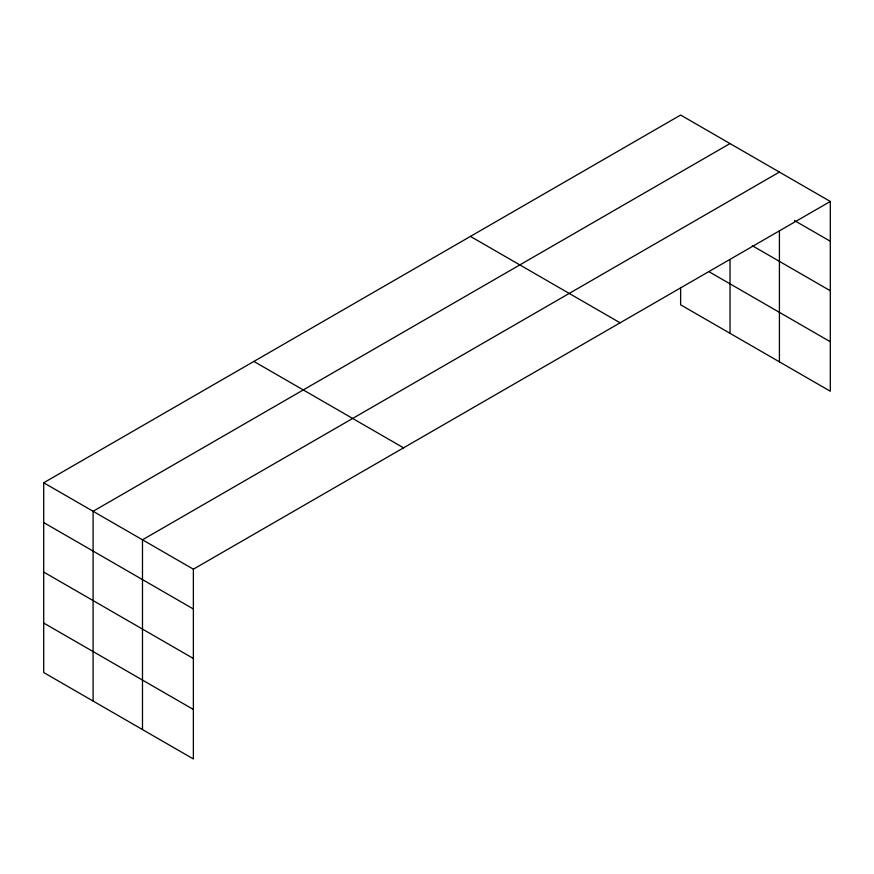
<?xml version="1.0" encoding="UTF-8"?>
<svg xmlns="http://www.w3.org/2000/svg" width="874" height="874" viewBox="0 0 874 874"><rect width="100%" height="100%" fill="white"/><g stroke="black" fill="none" stroke-linecap="round" stroke-linejoin="round"><path stroke-width="1.31" d="M779.411 230.594L779.411 361.847M680.628 287.426L680.628 304.808L830.3 391.224L830.3 201.468L680.628 115.051L43.7 482.776L43.7 672.532L193.373 758.949L193.373 569.192L43.7 482.776M730.019 143.565L93.092 511.29L93.092 701.057M779.411 172.08L142.484 539.804L142.484 729.572M193.373 569.192L830.3 201.468M794.444 220.554L830.3 241.257M752.361 245.747L830.3 290.747M708.847 271.617L830.3 341.734M470.441 236.395L620.114 322.812M253.886 361.421L403.559 447.838M43.7 522.565L193.373 608.981M43.7 572.055L193.373 658.472M43.7 623.042L193.373 709.459M730.019 259.687L730.019 333.333"/></g></svg>
